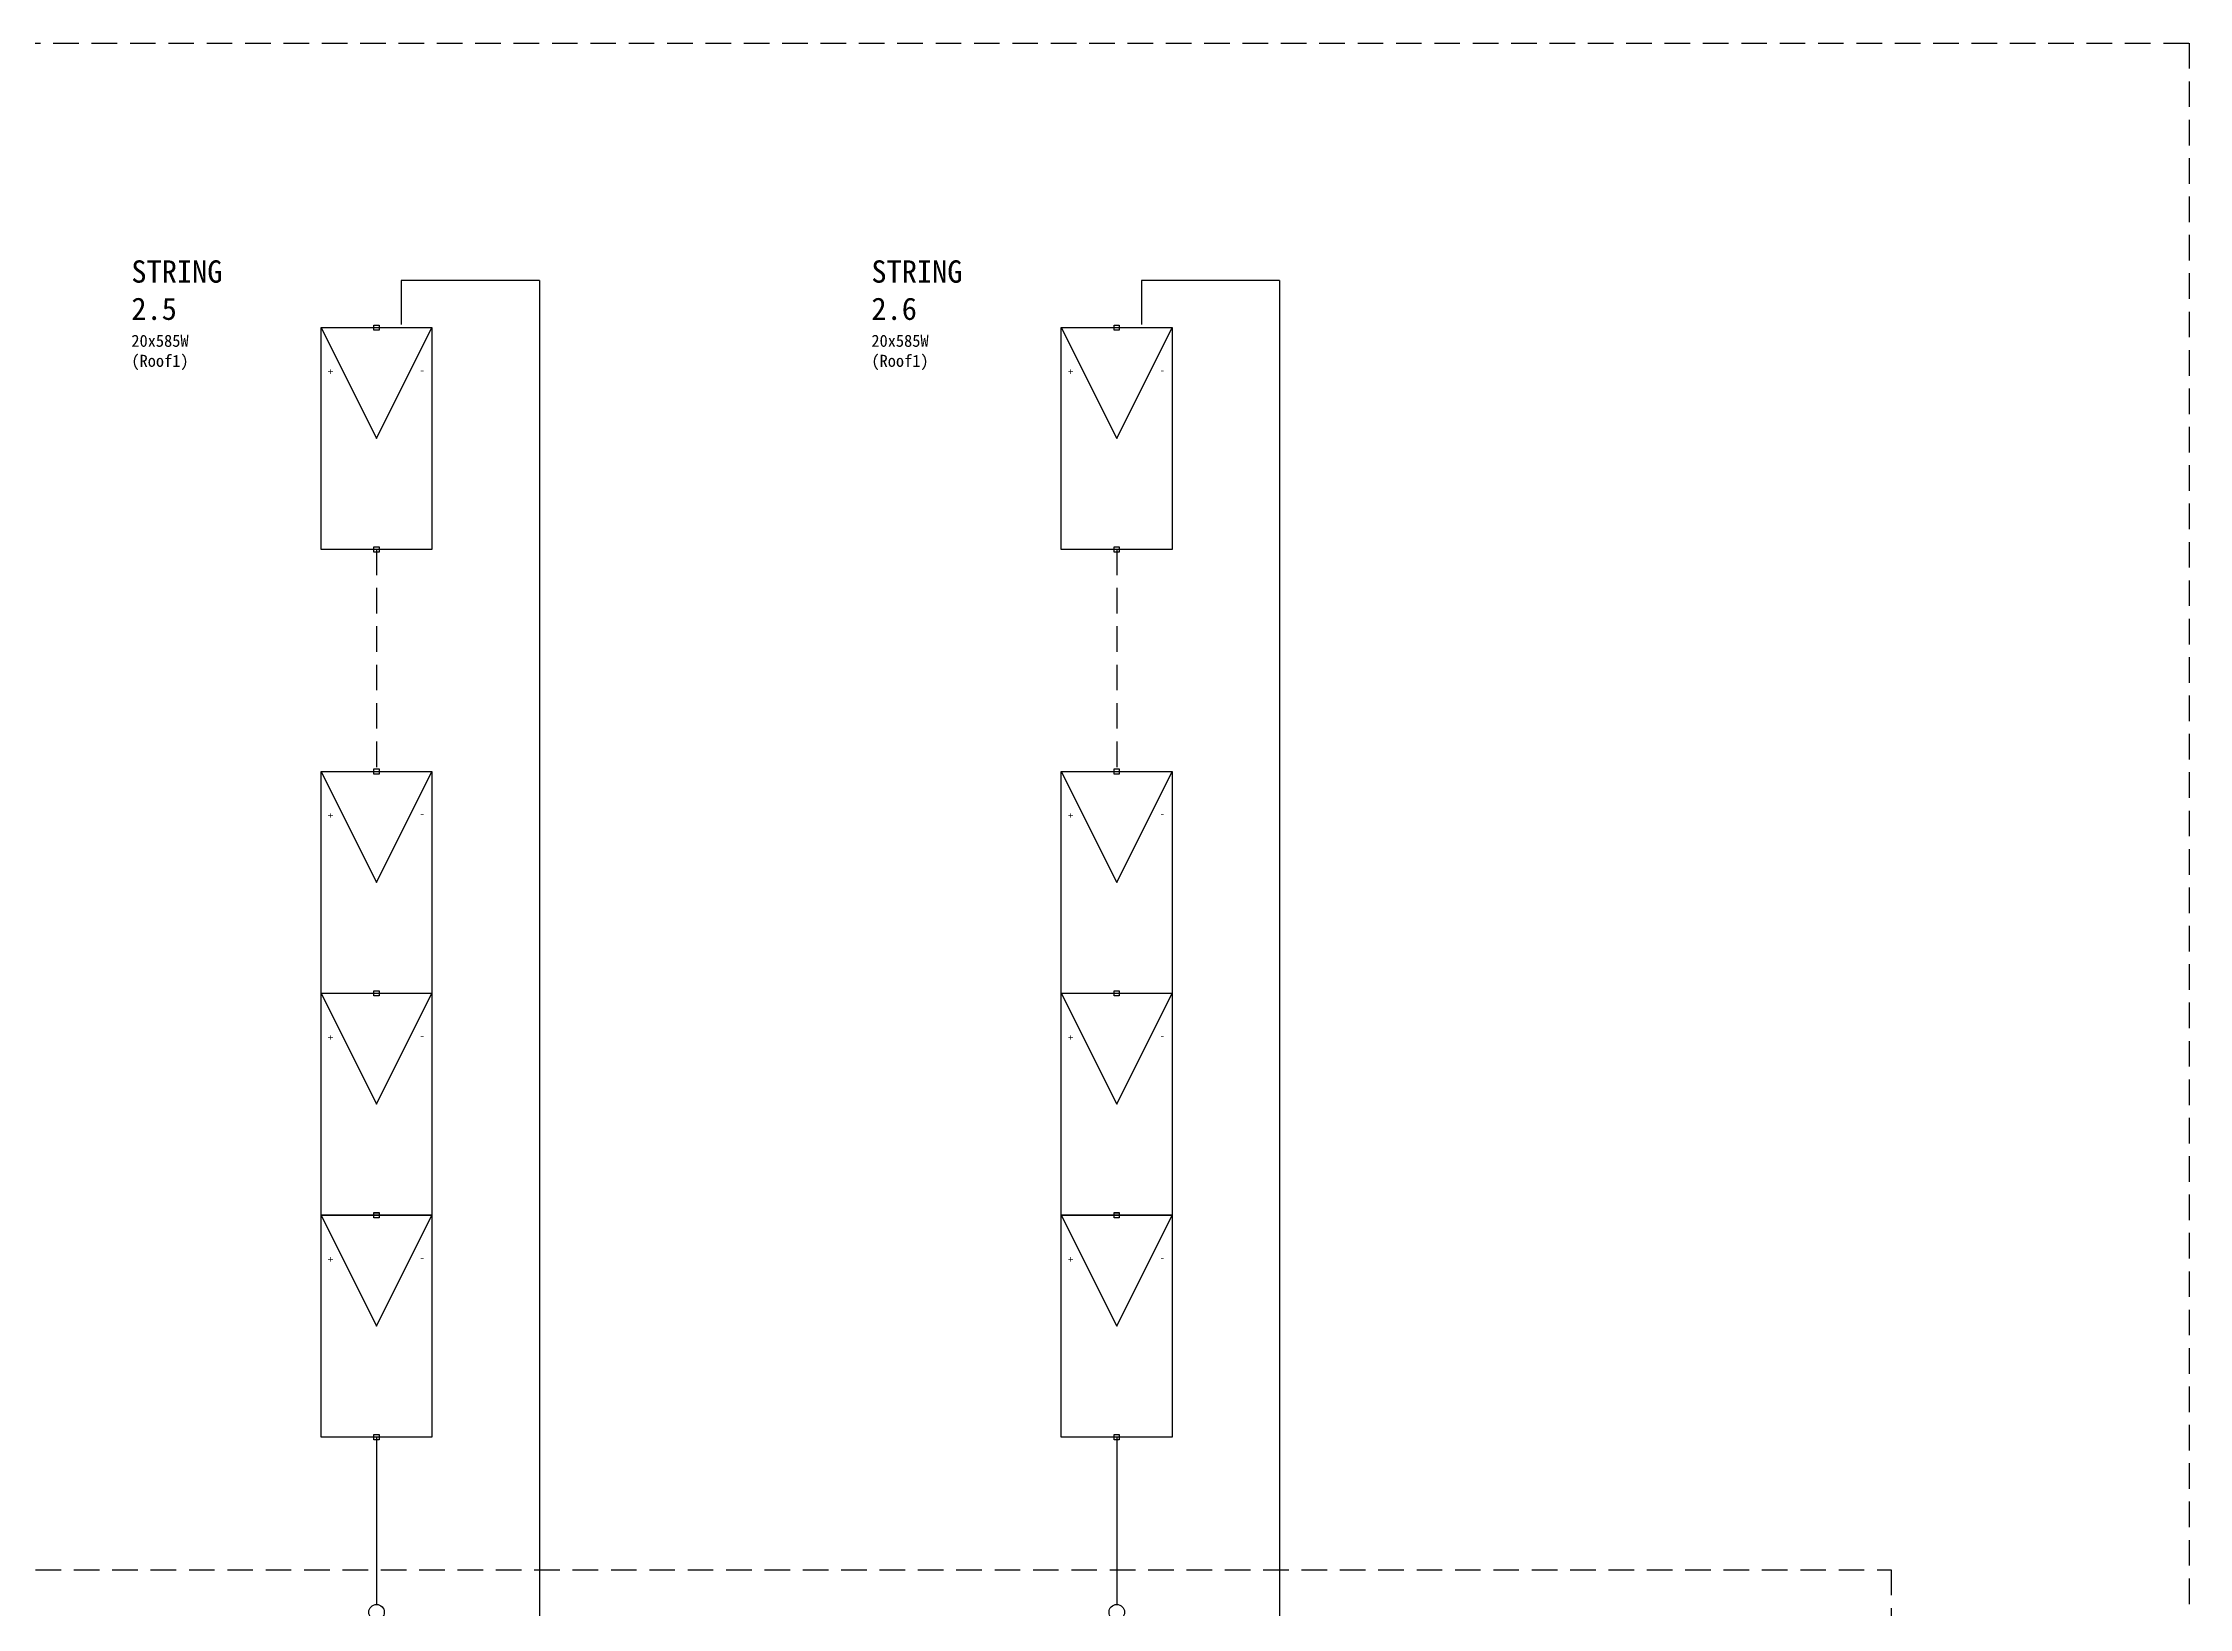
# Model space of a CAD drawing. Header units: millimetres. Extents: x 139 to 980, y -140 to 1049.
# Drawn here: x 754.7 to 880.6, y 799 to 890.7 of the extents above; entities that cross this region are included whole.
import ezdxf

# ---------------------------------------------------------------- set-up
doc = ezdxf.new("R2010")
doc.units = ezdxf.units.MM
doc.header["$LTSCALE"] = 12
doc.linetypes.add('HIDDEN2', pattern=[0.1875, 0.125, -0.0625])
for name, color, linetype in [('LOCBOX', 92, 'HIDDEN2'), ('RED_10AWG', 1, 'Continuous'), ('SYMS', 7, 'Continuous')]:
    doc.layers.add(name, color=color, linetype=linetype)
doc.styles.get("Standard").update_dxf_attribs({"font": ''})
doc.styles.add('WD', font='')
doc.styles.get('Standard').set_extended_font_data('SimHei')
doc.styles.get('WD').set_extended_font_data('SimHei')

# ---------------------------------------------------------------- blocks, each defined once
blk = doc.blocks.new('HT0_01')
for p, q in [((-0.0625, 0.0625), (0.0625, 0.0625)), ((-0.0625, -0.0625), (-0.0625, 0.0625)), ((0.0625, 0.0625), (0.0625, -0.0625)), ((0.0625, -0.0625), (-0.0625, -0.0625))]:
    blk.add_line(p, q)
at = {"style": 'WD', "flags": 1}
for tag, p in [('X4TERM01', (-0.0625, 0)), ('X2TERM01', (0, 0.0625)), ('X1TERM01', (0.0625, 0)), ('X8TERM01', (0, -0.0625))]:
    blk.add_attdef(tag, p, '', height=0.01, dxfattribs=at)
blk = doc.blocks.new('PVM')
at = {"color": 5}
for p, q in [((2, 1), (1, 0.5)), ((1, 0.5), (2, 0))]:
    blk.add_line(p, q, dxfattribs=at)
blk.add_lwpolyline([(0, 1), (2, 1), (2, 0), (0, 0)], close=True, dxfattribs=at)
at = {"layer": 'SYMS', "color": 5, "xscale": 0.3699338068975089, "yscale": 0.3699338068975089, "zscale": 0.3699338068975089}
for p in [(0, 0.5), (2, 0.5)]:
    blk.add_blockref('HT0_01', p, dxfattribs=at)
at = {"color": 5, "char_height": 0.065, "attachment_point": 1}
for s, insert, rotation in [('+', (1.625, 0.883), 180), ('-', (1.57, 0.067), 90)]:
    blk.add_mtext_dynamic_manual_height_columns(s, width=0.09892, gutter_width=0.325, heights=[0], dxfattribs=dict(at, insert=insert, rotation=rotation))
blk = doc.blocks.new('VT0_02')
blk.add_circle((0, 0), 0.0699)
at = {"style": 'WD', "flags": 1}
for tag, p in [('X4TERM01', (-0.07, 0)), ('X2TERM01', (0, 0.07)), ('X1TERM01', (0.07, 0)), ('X8TERM01', (0, -0.07))]:
    blk.add_attdef(tag, p, '', height=0.01, dxfattribs=at)

msp = doc.modelspace()

# ---------------------------------------------------------------- linework, layer by layer
at = {"linetype": 'HIDDEN2'}
for p, q in [((774.27, 861.05), (774.27, 848.04)), ((817.68, 861.05), (817.68, 848.04))]:
    msp.add_line(p, q, dxfattribs=at)
at = {"layer": 'LOCBOX', "color": 5}
msp.add_lwpolyline([(564.06, 890.74), (880.57, 890.74), (880.57, 725.19), (564.06, 725.19)], close=True, dxfattribs=at)
at = {"layer": 'LOCBOX', "color": 1}
msp.add_lwpolyline([(587.77, 801.25), (863.1, 801.25), (863.1, 768.54), (587.77, 768.54)], close=True, dxfattribs=at)
at = {"layer": 'RED_10AWG'}
for p, q in [((783.82, 876.82), (775.72, 876.82)), ((775.72, 876.82), (775.72, 874.24)), ((783.82, 876.82), (783.82, 794.08)), ((827.23, 876.82), (819.13, 876.82)), ((819.13, 876.82), (819.13, 874.24)), ((827.23, 876.82), (827.23, 794.08)), ((774.27, 809.02), (774.27, 799.22)), ((817.68, 809.02), (817.68, 799.22))]:
    msp.add_line(p, q, dxfattribs=at)

# ---------------------------------------------------------------- block references
at = {"layer": 'SYMS', "xscale": 6.503093813421009, "yscale": 6.503093813421009, "zscale": 6.503093813421009, "rotation": 90}
for p in [(777.52, 861.05), (820.93, 861.05), (777.52, 835.03), (820.93, 835.03), (777.52, 822.03), (820.93, 822.03), (777.52, 809.02), (820.93, 809.02)]:
    msp.add_blockref('PVM', p, dxfattribs=at)
at = {"layer": 'SYMS', "xscale": 6.503093813421009, "yscale": 6.503093813421009, "zscale": 6.503093813421009}
for p in [(774.27, 798.76), (817.68, 798.76)]:
    msp.add_blockref('VT0_02', p, dxfattribs=at)

# ---------------------------------------------------------------- texts
at = {"char_height": 1.3086, "attachment_point": 1}
for s, insert in [('{\\C240;\\c2367469;STRING 2.5^J\\H0.53846x;\\C256;\\c0;20x585W^J(Roof1)}', (759.89, 878)), ('{\\C240;\\c2367469;STRING 2.6^J\\H0.53846x;\\C256;\\c0;20x585W^J(Roof1)}', (803.29, 878))]:
    msp.add_mtext_dynamic_manual_height_columns(s, width=1.9107, gutter_width=0.325, heights=[0], dxfattribs=dict(at, insert=insert))

doc.saveas('drawing.dxf')
